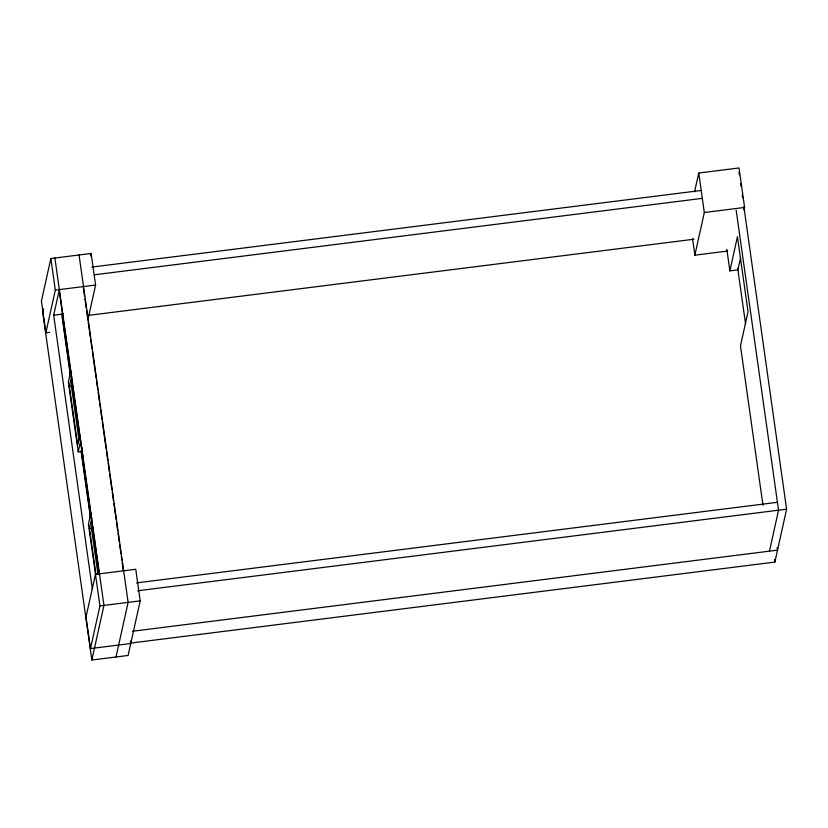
<?xml version="1.0" encoding="UTF-8"?>
<svg xmlns="http://www.w3.org/2000/svg" width="828" height="828" viewBox="0 0 828 828"><rect width="100%" height="100%" fill="white"/><g stroke="black" fill="none" stroke-linecap="round" stroke-linejoin="round"><path stroke-width="1.24" d="M87.809 320.188L95.593 285.049L91.132 253.461L50.86 258.533L41.4 301.195L45.861 332.773L49.639 332.307M43.605 308.916L42.777 312.632L91.856 660.03L128.102 655.465L140.211 600.859L135.751 569.271L95.468 574.342L86.008 617.005L90.469 648.583L130.752 643.522L130.389 640.996M45.861 332.773L55.321 290.111L50.86 258.533M92.374 589.194L53.675 315.209L59.161 290.452L99.308 574.684M63.301 313.553L62.473 317.29L70.784 376.088M90.583 255.976L91.132 253.461M70.825 370.82L68.341 382.039L78.215 451.912L82.717 451.353M79.923 435.145L77.697 445.195L69.386 386.376L71.612 376.326M72.512 381.097L71.405 386.117L78.991 439.823M78.215 451.912L80.699 440.693M81.434 451.508L82.262 447.772M81.527 454.334L82.314 450.753M82.075 458.288L82.872 454.696M83.1 456.911L82.552 459.405L90.676 516.931M90.904 512.936L88.42 524.155L95.593 574.974M95.965 574.518L89.465 528.492L91.691 518.431M92.312 524.466L91.473 528.233L97.973 574.27M90.469 648.583L99.929 605.92L95.468 574.342M91.856 660.03L103.955 605.413L54.886 258.025M116.013 656.987L128.123 602.37L79.053 254.983M694.568 191.858L698.749 173.042L739.021 167.97L744.6 207.445L744.041 209.96M727.584 251.07L694.858 255.179L704.317 212.517L698.749 173.042M740.625 257.663L737.924 269.856L729.872 270.87L737.437 236.736L748.036 311.742L740.47 345.876L762.981 505.246M769.46 551.148L778.548 510.183L736.175 210.26M130.275 643.139L774.873 562.077L786.6 509.179L743.875 206.689M91.887 267.082L700.767 190.512M94.278 274.813L701.885 198.409M55.321 290.111L95.593 285.049M704.317 212.517L744.6 207.445M53.675 315.209L62.576 314.091M87.768 315.458L694.092 239.209M69.386 386.376L71.643 386.096M89.465 528.492L92.84 528.067M136.496 582.891L777.43 502.296M137.614 590.788L786.6 509.179M99.929 605.92L140.211 600.859M132.376 631.267L777.523 550.134L777.161 547.587M739 172.234L739.363 174.78M740.625 183.723L740.988 186.269M742.25 195.201L742.612 197.757M737.676 268.075L745.604 324.234M774.511 559.531L774.873 562.077M726.849 249.445L729.872 270.87M692.529 238.63L694.858 255.179M83.328 287.419L84.591 296.383M84.953 298.939L86.215 307.902M86.578 310.459L87.851 319.422M88.203 321.988L90.376 337.348M90.738 339.915L92.001 348.878M92.363 351.434L96.162 378.324M96.524 380.88L97.797 389.843M98.159 392.4L99.422 401.363M99.784 403.929L100.323 407.769M100.685 410.326L101.947 419.289M102.31 421.845L106.108 448.735M106.47 451.301L107.743 460.264M108.106 462.821L109.368 471.784M109.731 474.34L111.904 489.71M112.256 492.267L113.529 501.23M113.891 503.786L116.055 519.156M116.417 521.712L117.69 530.676M118.052 533.232L119.315 542.195M119.677 544.762L120.94 553.725M121.302 556.281L121.851 560.121M122.213 562.688L123.289 570.368M61.624 313.491L70.421 375.726M80.999 450.66L90.49 517.842"/></g></svg>
